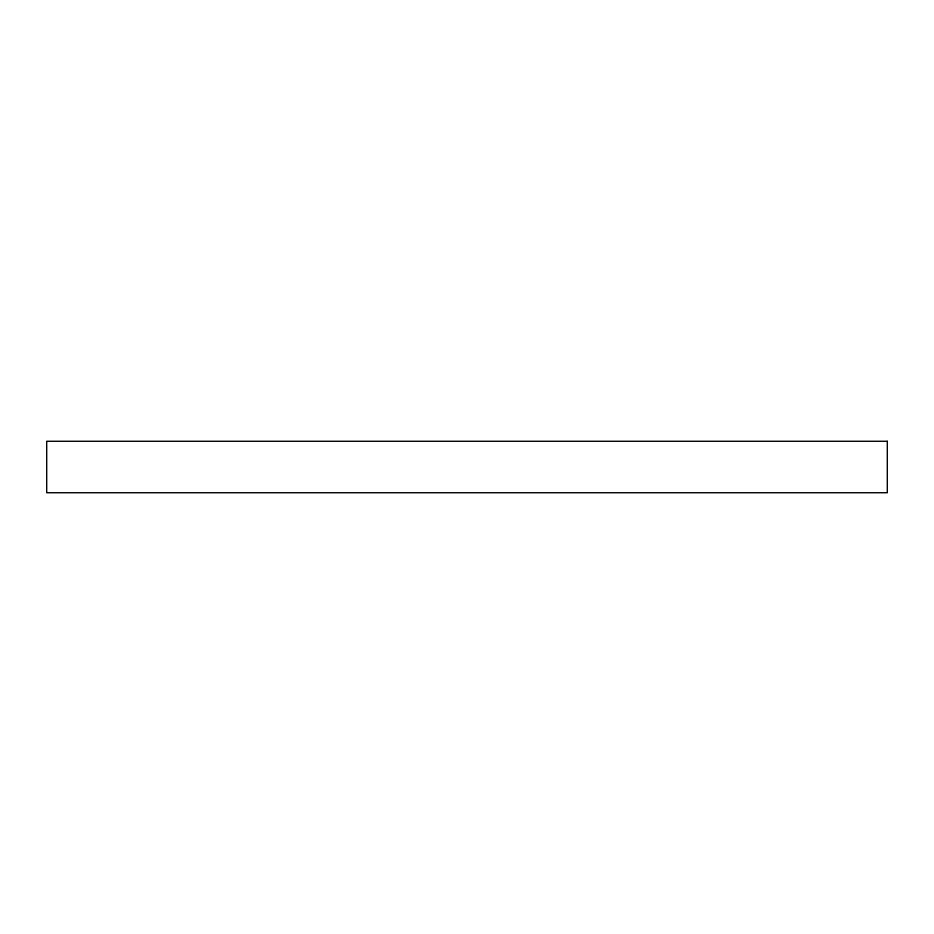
<?xml version="1.0" encoding="UTF-8"?>
<svg xmlns="http://www.w3.org/2000/svg" width="934" height="934" viewBox="0 0 934 934"><rect width="100%" height="100%" fill="white"/><g stroke="black" fill="none" stroke-linecap="round" stroke-linejoin="round"><path stroke-width="1.4" d="M887.3 441.268L46.7 441.268L46.7 492.732L887.3 492.732L887.3 441.268"/></g></svg>
